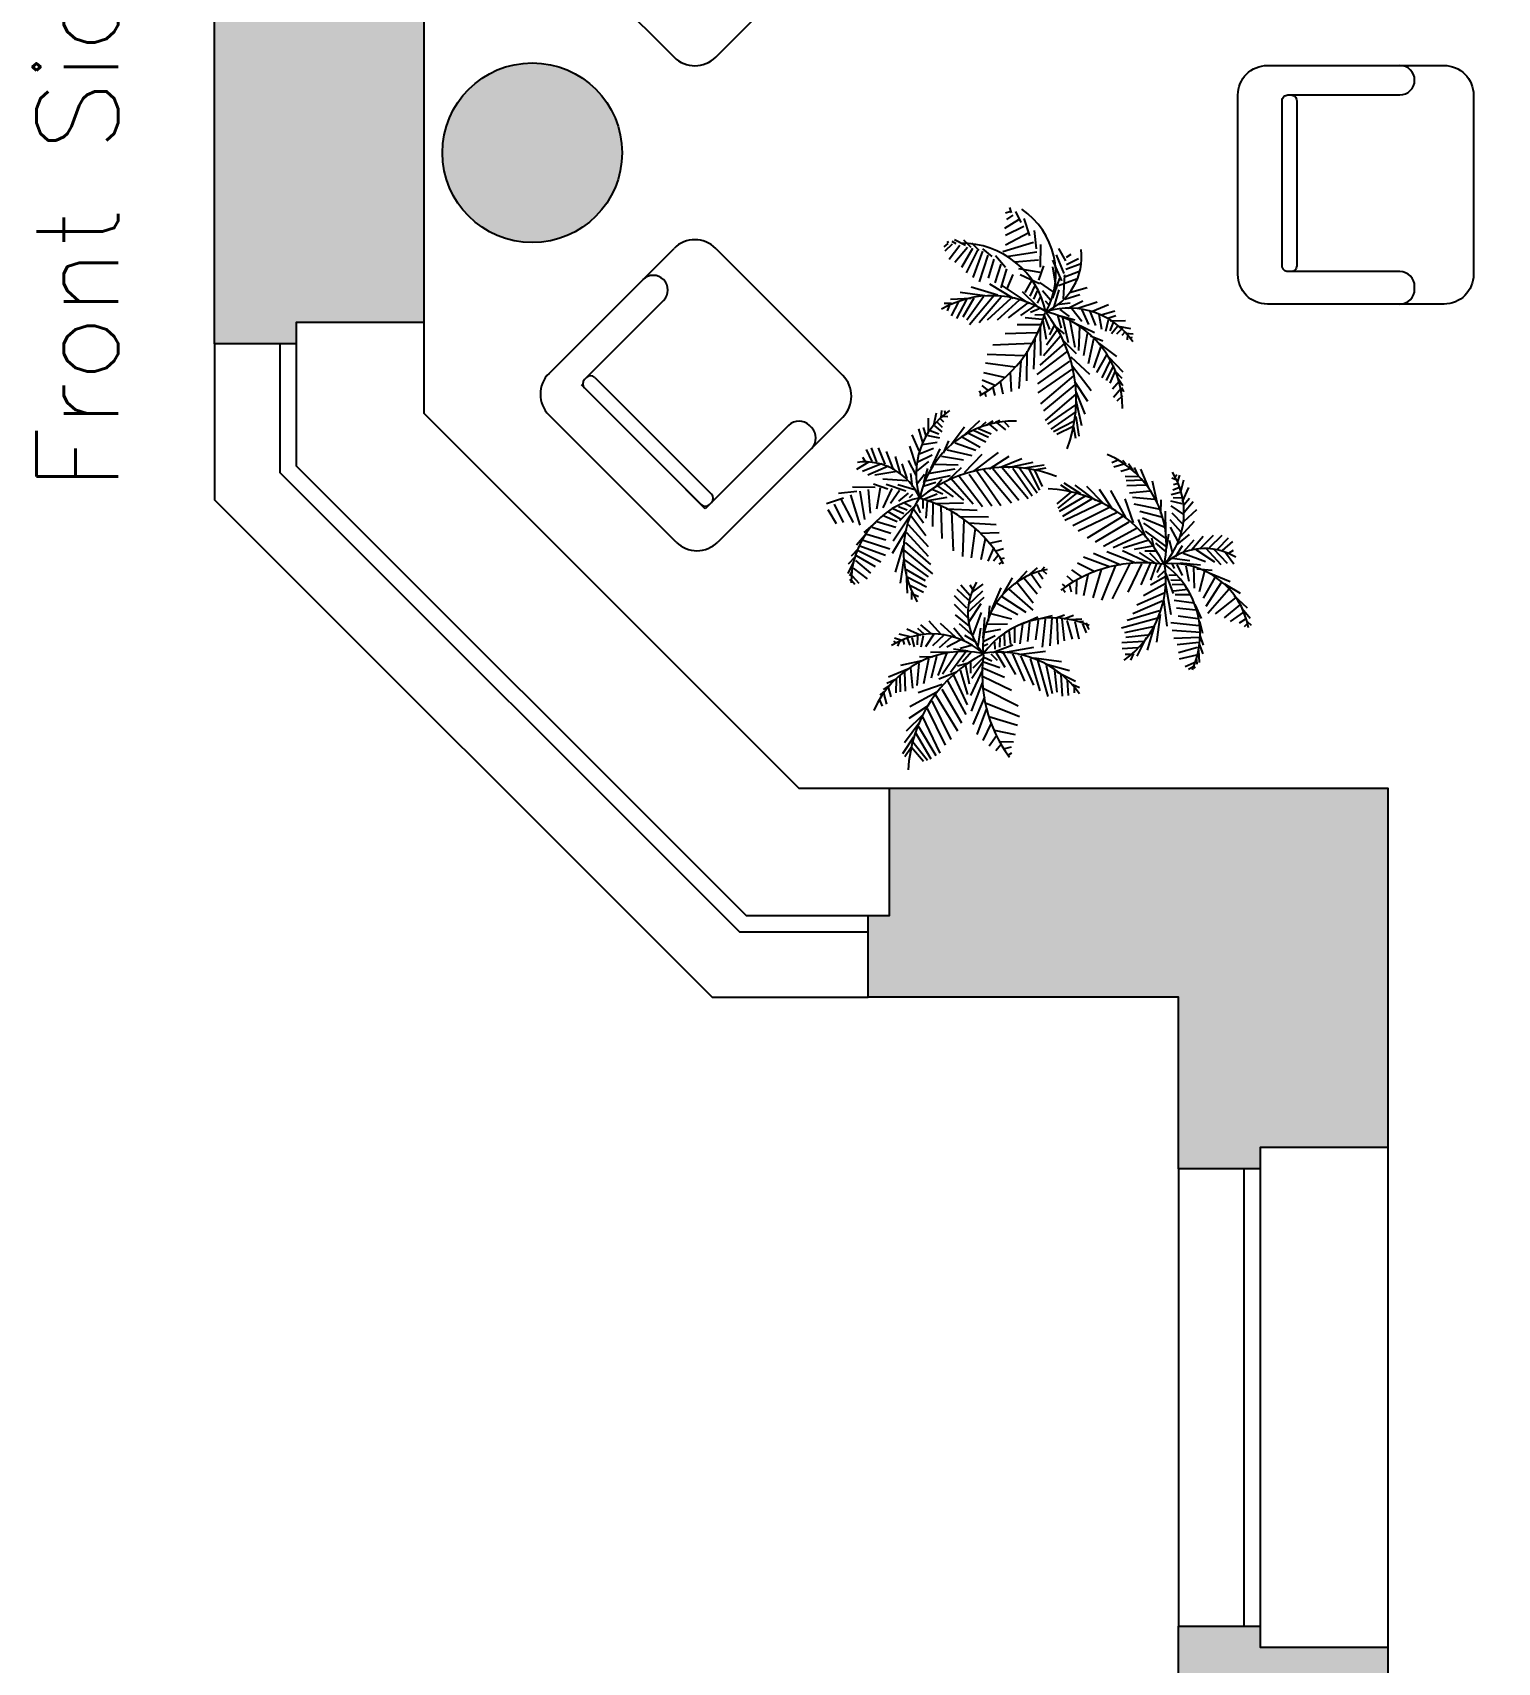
# Model space of a CAD drawing. Header units: inches. Extents: x 50528 to 135443, y 2123 to 51482.
# Drawn here: x 109902 to 114384, y 35074 to 40063 of the extents above; entities that cross this region are included whole.
import ezdxf

# ---------------------------------------------------------------- set-up
doc = ezdxf.new("R2010")
doc.units = ezdxf.units.IN
doc.header["$MEASUREMENT"] = 0
for name, color, linetype in [('furniture', 36, 'Continuous'), ('hatches', 8, 'Continuous'), ('Name', 70, 'Continuous'), ('wall', 140, 'Continuous')]:
    doc.layers.add(name, color=color, linetype=linetype)
doc.styles.get("Standard").update_dxf_attribs({"font": 'simplex8.shx', "height": 250})

# ---------------------------------------------------------------- blocks, each defined once
blk = doc.blocks.new('Sofa1')
at = {"color": 0, "ltscale": 0.03}
blk.add_lwpolyline([(-275, 0), (-275, 0, -0.414214), (-365.2, 90.2), (-365.2, 631.1, -0.414214), (-275, 721.3), (-275, 721.3), (275, 721.3, -0.414214), (365.2, 631.1), (365.2, 90.2, -0.414214), (275, 0)], format="xyb", close=True, dxfattribs=at)
at = {"color": 0}
for points in [[(-275, 162.3), (-275, 495.9, 0.414214), (-320.1, 541), (-320.1, 541, 0.414214), (-365.2, 495.9)], [(365.2, 495.9, 0.414214), (320.1, 541), (311.1, 541, 0.414214), (266, 495.9), (266, 426.1)], [(96.1, 135.2), (-257, 135.2, -0.414214), (-275, 153.3), (-275, 162.3, -0.414214), (-257, 180.3), (50.7, 180.3, -0.414214)], [(50.7, 180.3), (248, 180.3, -0.414214), (266, 162.3), (266, 153.3, -0.414214), (248, 135.2)], [(248, 135.2), (96.1, 135.2, -0.414214)]]:
    blk.add_lwpolyline(points, format="xyb", dxfattribs=at)
for points in [[(266, 426.1), (266, 153.3)], [(96.1, 135.2), (-257, 135.2)], [(248, 135.2), (96.1, 135.2)]]:
    blk.add_lwpolyline(points, dxfattribs=at)

msp = doc.modelspace()

# ---------------------------------------------------------------- hatches: boundary and pattern name
at = {"layer": 'furniture'}
h = msp.add_hatch(dxfattribs=at)
h.set_pattern_fill('AR-CONC', color=256)
h.set_pattern_definition([(50, (106316.2874, 29116.854), (7.1726018, -0.6275213), [0.75, -8.25]), (355, (106316.2874, 29116.854), (-1.3875133, 7.5219213), [0.6, -6.6]), (100.451444, (106316.885, 29116.802), (5.7850885, 6.8944), [0.637402, -7.011421]), (46.1842, (106316.287, 29118.854), (10.672413, -1.655193), [1.125, -12.375]), (96.63564, (106317.177, 29118.716), (9.3466195, 9.741186), [0.956103, -10.517138]), (351.18416, (106316.287, 29118.854), (9.346619, 9.741186), [0.9, -9.9]), (21, (106317.2874, 29118.354), (5.9690705, -4.026189), [0.75, -8.25]), (326, (106317.2874, 29118.354), (2.4331533, 7.2515005), [0.6, -6.6]), (71.451445, (106317.785, 29118.0185), (8.4022238, 3.2253115), [0.637402, -7.011421]), (37.5, (106316.2874, 29116.854), (0.12159855, 3.32893854), [0, -6.52, 0, -6.7, 0, -6.625]), (7.5, (106316.2874, 29116.854), (2.6306954, 3.9441171), [0, -3.82, 0, -6.37, 0, -2.525]), (327.5, (106314.0574, 29116.854), (5.33822436, -0.2255487), [0, -2.5, 0, -7.8, 0, -10.35]), (317.5, (106313.0574, 29116.854), (5.8318617, 1.0010498), [0, -3.25, 0, -5.18, 0, -7.35])])
h.paths.add_polyline_path([(111705.8, 39694.9, 1), (111155.8, 39694.9, 1)])
at = {"layer": 'hatches'}
h = msp.add_hatch(color=256, dxfattribs=at)
h.paths.add_polyline_path([(124814, 47115.5), (122654.1, 47115.5), (122654.2, 45410), (121809.5, 45410), (121809.5, 45160.2), (121874.5, 45160.2), (121874.5, 44769.9), (122979.1, 44769.9), (122979.1, 44369.7), (123294.1, 44369.7), (123294.1, 46475.5), (124749, 46475.5), (124749, 46865.7), (124814, 46865.7), (124814, 47115.5)])
h.paths.add_polyline_path([(125879, 46475.5), (125879, 46865.7), (125814, 46865.7), (125814, 47115.5), (126844, 47115.5), (126844, 46865.7), (126779, 46865.7), (126779, 46475.5)])
h.paths.add_polyline_path([(127909, 46475.5), (127909, 46865.7), (127844, 46865.7), (127844, 47115.5), (130069, 47115.5), (130069, 45015.5), (129809, 45015.5), (129809, 45165.5), (129429, 45165.5), (129429, 46475.5)])
h.paths.add_polyline_path([(123294.1, 43469.7), (123294.1, 41954.7), (129809, 41954.7), (129809, 42209.7), (130069, 42209.7), (130069, 41314.7), (129188.6, 41314.7), (129188.6, 40964.7), (128808.6, 40964.7), (128808.6, 41569.7), (127079.1, 41569.7), (127079.1, 40749.7), (126879.1, 40749.7), (126879.1, 40829.7), (126449.1, 40829.7), (126449.1, 41569.7), (124559.1, 41569.7), (124559.1, 41569.7), (124179.1, 41569.7), (124179.1, 41569.7), (122979.1, 41569.7), (122979.1, 43469.7)])
h.paths.add_polyline_path([(123619.4, 38069.9), (123619.4, 38189.9), (124199.1, 38189.9), (124199.1, 38789.9), (124319.1, 38789.9), (124319.1, 38189.9), (126449.1, 38189.9), (126449.1, 39199.8), (126879.1, 39199.8), (126879.1, 39279.8), (127079.1, 39279.8), (127079.1, 38709.8), (128808.6, 38709.8), (128808.6, 39109.8), (129188.6, 39109.8), (129188.6, 38069.8), (128288.8, 38070), (128288.8, 34009.9), (127283.7, 34009.9), (127283.7, 34139.9), (126933.4, 34139.9), (126933.4, 34329.9), (126998.4, 34329.9), (126998.4, 34649.9), (127648.8, 34649.9), (127648.8, 36659.9), (125609.1, 36659.9), (125609.1, 36779.9), (125709.1, 36777.7), (125709.1, 36877.7), (125829.1, 36877.7), (125829.1, 36777.7), (127648.8, 36779.9), (127648.8, 38069.9), (125829.1, 38067.7), (125829.1, 37677.7), (125709.1, 37677.7), (125709.1, 38067.7), (124199.1, 38069.9)])
h.paths.add_polyline_path([(125883.2, 34009.9), (124838.1, 34009.9), (124838.1, 32509.9), (123063.3, 32509.9), (123063.3, 32759.9), (123128.3, 32759.9), (123128.3, 33149.9), (124198.8, 33149.9), (124198.6, 36659.4), (123619.4, 36659.4), (123619.4, 36779.4), (124709.1, 36779.4), (124709.1, 36659.9), (124578.8, 36659.9), (124578.8, 34649.9), (126168.5, 34649.9), (126168.5, 34329.9), (126233.5, 34329.9), (126233.5, 34139.9), (125883.2, 34139.9)])
h.paths.add_polyline_path([(119548.8, 38859.9), (119548.8, 34649.9), (118978.8, 34649.9), (118978.8, 34259.9), (118913.8, 34259.9), (118913.8, 34009.9), (119288.8, 34009.8), (119288.8, 32509.9), (121063.6, 32509.9), (121063.6, 32759.9), (120998.6, 32759.9), (120998.6, 33149.9), (119928.8, 33149.9), (119928.8, 37419.8), (122499, 37419.8), (122499, 36659.4), (122719.4, 36659.4), (122719.4, 36779.4), (122619, 36779.4), (122619, 38069.9), (122719.4, 38069.9), (122719.4, 38189.9), (122499, 38189.9), (122499, 37539.8), (119928.8, 37539.8), (119928.8, 38859.9)])
h.paths.add_polyline_path([(116348.8, 33690.1), (116348.8, 34009.9), (116083.4, 34009.9), (116083.4, 34259.9), (116148.4, 34259.9), (116148.4, 34649.9), (116267.8, 34649.9), (117448.9, 34649.9), (117448.9, 34259.9), (117513.9, 34259.9), (117513.9, 34009.9), (117248.8, 34009.9), (117248.8, 33690.1)])
h.paths.add_polyline_path([(114683.9, 34009.9), (113408.8, 34009.9), (113408.8, 35184.9), (113658.8, 35184.9), (113658.8, 35119.9), (114048.8, 35119.9), (114048.8, 34649.9), (114618.9, 34649.9), (114618.9, 34259.9), (114683.9, 34259.9)])
h.paths.add_polyline_path([(112524.3, 37749.9), (114048.8, 37749.9), (114048.8, 36649.9), (113658.8, 36649.9), (113658.8, 36584.9), (113408.8, 36584.9), (113408.8, 37109.9), (112459.3, 37109.9), (112459.3, 37359.9), (112524.3, 37359.9), (112524.3, 37749.9)])
h.paths.add_polyline_path([(110458.8, 39109.9), (110458.8, 40309.9), (110708.8, 40309.9), (110708.8, 40244.9), (111098.8, 40244.9), (111098.8, 39174.9), (110708.8, 39174.9), (110708.8, 39109.9)])
h.paths.add_polyline_path([(112524.3, 41669.9), (112524.3, 42059.9), (112459.3, 42059.9), (112459.3, 42309.2), (113408.8, 42307.7), (113408.8, 42834.9), (113658.8, 42834.9), (113658.8, 42769.9), (114048.8, 42769.9), (114048.8, 41669.9)])
h.paths.add_polyline_path([(114048.8, 44299.9), (113658.8, 44299.9), (113658.8, 44234.9), (113408.9, 44234.9), (113408.8, 45410), (114698.9, 45409.9), (114698.9, 45159.9), (114633.9, 45159.9), (114633.9, 44769.6), (114048.8, 44769.6)])
h.paths.add_polyline_path([(116098.4, 45409.9), (117498.8, 45409.9), (117498.8, 45159.9), (117433.8, 45159.9), (117433.9, 44769.6), (116163.4, 44769.9), (116163.4, 45159.9), (116098.4, 45159.9)])
h.paths.add_polyline_path([(118898.8, 45409.9), (120809.5, 45409.9), (120809.5, 45160.2), (120744.5, 45160.2), (120744.5, 44769.9), (120188.8, 44769.9), (120188.8, 41579.7), (119930, 41579.7), (119930, 40559.9), (119549.8, 40559.9), (119549.8, 41669.9), (118877.4, 41669.9), (118877.4, 41769.7), (119549.8, 41769.7), (119548.8, 44769.9), (118963.8, 44769.9), (118963.8, 45159.9), (118898.8, 45159.9), (118898.8, 45409.9)])
h.paths.add_polyline_path([(121244.1, 47115.4), (120724.1, 47115.4), (120724.1, 46735.4), (121244.1, 46735.4)])
h.paths.add_polyline_path([(117613.6, 47115.7), (117093.6, 47115.7), (117093.6, 46735.7), (117613.6, 46735.7)])
edge = h.paths.add_edge_path()
edge.add_line((117093.6, 47115.5), (122654.1, 47115.5))

# ---------------------------------------------------------------- linework, layer by layer
at = {"layer": 'furniture', "color": 11, "ltscale": 0.03, "true_color": 0xf27172}
for p, q in [((111482.1, 40370.2, 0), (111864.7, 39987.7, 0)), ((111992.2, 39987.7, 0), (112381.1, 40376.6, 0)), ((111992.2, 39987.7, 0), (111992.2, 39987.7, 0)), ((111482.1, 39019.6, 0), (111864.7, 39402.2, 0)), ((111992.2, 39402.2, 0), (111992.2, 39402.2, 0)), ((111992.2, 39402.2, 0), (112381.1, 39013.2, 0)), ((111482.1, 38892.1, 0), (111482.1, 38892.1, 0)), ((111871, 38503.2, 0), (111482.1, 38892.1, 0)), ((112381.1, 38885.7, 0), (111998.6, 38503.2, 0))]:
    msp.add_line(p, q, dxfattribs=at)
at = {"layer": 'furniture', "color": 3, "ltscale": 100}
for p, q in [((112892.1, 39514.4, 0), (112878.6, 39509.9, 0)), ((112897, 39511.1, 0), (112892, 39527.2, 0)), ((112927.1, 39481.5, 0), (112910.5, 39515.6, 0)), ((112919.3, 39489.3, 0), (112875.9, 39463.3, 0)), ((112935, 39469.5, 0), (112879, 39441.7, 0)), ((112901.8, 39503.6, 0), (112882.5, 39491.1, 0)), ((112953.5, 39440.9, 0), (112935.8, 39493.6, 0)), ((112702.9, 39417.2, 0), (112690.4, 39407, 0)), ((112715.5, 39414.7, 0), (112693.3, 39393.9, 0)), ((112704.8, 39418.5, 0), (112701.9, 39423, 0)), ((112728.1, 39416.5, 0), (112715.4, 39423.3, 0)), ((112756.2, 39411.2, 0), (112723.2, 39428.3, 0)), ((112773.6, 39405.4, 0), (112751.2, 39427.2, 0)), ((112798.9, 39396.1, 0), (112776.5, 39418, 0)), ((112964.3, 39420.1, 0), (112870.5, 39391.3, 0)), ((112950.5, 39449.7, 0), (112879.1, 39411.9, 0)), ((112974.1, 39400.8, 0), (112967.9, 39456.7, 0)), ((112986, 39344.4, 0), (112987.6, 39413.8, 0)), ((112739.7, 39411.2, 0), (112707, 39368.6, 0)), ((112763, 39404.9, 0), (112724.5, 39358.6, 0)), ((112778.5, 39402.2, 0), (112744.9, 39344, 0)), ((112793, 39396.6, 0), (112758.6, 39327.2, 0)), ((112808.5, 39393.9, 0), (112779, 39312.7, 0)), ((112825.1, 39381.1, 0), (112798.4, 39299.6, 0)), ((112838.7, 39377.1, 0), (112809.5, 39400.9, 0)), ((112843.5, 39369.5, 0), (112826.4, 39311.4, 0)), ((112879.5, 39343.7, 0), (112848.3, 39379, 0)), ((112975.1, 39390.7, 0), (112888, 39377, 0)), ((112980.1, 39366.2, 0), (112907.5, 39359.7, 0)), ((113051.1, 39303.2, 0), (113023.6, 39366.6, 0)), ((113058.7, 39325.3, 0), (113035.2, 39382.7, 0)), ((113063.3, 39364.6, 0), (113041.8, 39402, 0)), ((113078.7, 39383.1, 0), (113065.2, 39374.4, 0)), ((113065.3, 39353.1, 0), (113103, 39371.1, 0)), ((112864.9, 39353.5, 0), (112846.9, 39296.8, 0)), ((112882.4, 39339.2, 0), (112865.3, 39281, 0)), ((112901.9, 39321.8, 0), (112881.8, 39276.7, 0)), ((112985.1, 39328.8, 0), (112920.2, 39340.1, 0)), ((112983.4, 39293.5, 0), (112924.2, 39321.3, 0)), ((112981.4, 39305, 0), (112996.6, 39349.1, 0)), ((113034.8, 39277.6, 0), (113023.8, 39345.3, 0)), ((113059.6, 39320.8, 0), (113055.2, 39247.3, 0)), ((113057.8, 39314, 0), (113108.1, 39333.7, 0)), ((113063.5, 39339, 0), (113107.9, 39355, 0)), ((112816, 39256.8, 0), (112740.4, 39267.6, 0)), ((112855.7, 39259, 0), (112774.2, 39283.1, 0)), ((112903.2, 39249.2, 0), (112831.3, 39292.3, 0)), ((112951.7, 39233.6, 0), (112869.1, 39289.1, 0)), ((112977.9, 39222.8, 0), (112931.2, 39269.5, 0)), ((112960, 39305.3, 0), (112937.9, 39267.5, 0)), ((112969.8, 39290.2, 0), (112953.5, 39256.2, 0)), ((112975.7, 39272.7, 0), (112965.2, 39246.6, 0)), ((113024.1, 39269.9, 0), (112984.2, 39297.5, 0)), ((113016.5, 39243.6, 0), (112992.1, 39272.7, 0)), ((113044.2, 39310.8, 0), (113023.2, 39250.1, 0)), ((113042.5, 39275.4, 0), (113027.3, 39222.8, 0)), ((113041.5, 39288.4, 0), (113096.6, 39309.2, 0)), ((113075.4, 39266.9, 0), (113128.6, 39282.1, 0)), ((112713.5, 39233, 0), (112691.3, 39233.5, 0)), ((112706.8, 39226.5, 0), (112700.1, 39211.5, 0)), ((112774.4, 39249, 0), (112710.5, 39246.1, 0)), ((112734.8, 39238.3, 0), (112712.8, 39196.2, 0)), ((112759.9, 39246, 0), (112729.3, 39187.6, 0)), ((112782.2, 39249.8, 0), (112748.6, 39191.6, 0)), ((112812.2, 39254.3, 0), (112760.3, 39182.1, 0)), ((112843.1, 39257.2, 0), (112769.1, 39168.6, 0)), ((112865.4, 39252.5, 0), (112798.1, 39174.6, 0)), ((112895.5, 39248.4, 0), (112823.2, 39182.3, 0)), ((112920.7, 39243.4, 0), (112853.2, 39182.5, 0)), ((112947.8, 39235.4, 0), (112887.1, 39189.5, 0)), ((112969.2, 39227.8, 0), (112925.5, 39196.3, 0)), ((112981.8, 39216.8, 0), (112955.7, 39206.3, 0)), ((112985.5, 39253.4, 0), (112975.9, 39234.3, 0)), ((113011.7, 39229.8, 0), (113002, 39240.6, 0)), ((113035.9, 39230.5, 0), (113076.6, 39235.5, 0)), ((113045.7, 39215.5, 0), (113073.9, 39193.2, 0)), ((113061, 39246.8, 0), (113106.4, 39261.3, 0)), ((113070.9, 39219, 0), (113116.2, 39242, 0)), ((113082.5, 39218, 0), (113112.7, 39179.8, 0)), ((113100.9, 39219.2, 0), (113159.8, 39238.2, 0)), ((113145.5, 39209.6, 0), (113194.7, 39230.9, 0)), ((112985.9, 39168.1, 0), (112914.3, 39168.7, 0)), ((112991.7, 39184.7, 0), (112939.4, 39189.2, 0)), ((112996.4, 39198.5, 0), (112969.3, 39198, 0)), ((112993.6, 39181.7, 0), (113003.6, 39124, 0)), ((112996.4, 39198.5, 0), (113014.1, 39154.3, 0)), ((113027.6, 39167.4, 0), (113014.2, 39137.3, 0)), ((113038.1, 39197.7, 0), (113049.9, 39158.3, 0)), ((113047.8, 39195.4, 0), (113091.4, 39183.1, 0)), ((113053.6, 39190.7, 0), (113070.5, 39113.9, 0)), ((113075.9, 39181.6, 0), (113090.9, 39099.4, 0)), ((113092.4, 39173.1, 0), (113151.6, 39145.2, 0)), ((113112.5, 39213.9, 0), (113133.1, 39169.5, 0)), ((113135.8, 39211.9, 0), (113154.4, 39166.3, 0)), ((113164.9, 39200.9, 0), (113172.9, 39154.7, 0)), ((113171.7, 39198.9, 0), (113213.2, 39210.9, 0)), ((113193.1, 39182.8, 0), (113185.5, 39147.9, 0)), ((113192.1, 39188.6, 0), (113217.2, 39196.3, 0)), ((113208.6, 39175.8, 0), (113198.1, 39149.7, 0)), ((113199.8, 39180.8, 0), (113246.3, 39181, 0)), ((113224.1, 39164.5, 0), (113261.9, 39156.9, 0)), ((112974.5, 39143.6, 0), (112877.7, 39140.6, 0)), ((112968.7, 39127, 0), (112964.4, 39032.3, 0)), ((112985, 39161.1, 0), (112986.5, 39074.4, 0)), ((113047.1, 39133, 0), (112995.2, 39073.6, 0)), ((113037.3, 39152.3, 0), (113004.7, 39105.5, 0)), ((113035.4, 39159.6, 0), (113058.7, 39140.5, 0)), ((113054, 39122.5, 0), (113094.9, 39080.6, 0)), ((113105.1, 39162, 0), (113102.6, 39089.9, 0)), ((113129.4, 39141.5, 0), (113118.1, 39074.3, 0)), ((113148.9, 39124.2, 0), (113131.8, 39049, 0)), ((113139.1, 39134.9, 0), (113177, 39118.9, 0)), ((113222.2, 39163.2, 0), (113203.9, 39140.7, 0)), ((113236.8, 39157.7, 0), (113218.5, 39139.4, 0)), ((113244.6, 39145.7, 0), (113235, 39135.1, 0)), ((113246.5, 39142.6, 0), (113269.8, 39140.6, 0)), ((113252.4, 39137.9, 0), (113251.5, 39122.3, 0)), ((113258.2, 39128.8, 0), (113267.9, 39130.8, 0)), ((112935.2, 39073.2, 0), (112822.8, 39077.3, 0)), ((112960.1, 39110.8, 0), (112840.1, 39105.6, 0)), ((112944.8, 39088, 0), (112943.3, 38997.2, 0)), ((113068.7, 39087.1, 0), (112975.2, 39015.7, 0)), ((113060.8, 39111.9, 0), (112983.7, 39044.8, 0)), ((113079.4, 39070.6, 0), (113135.9, 39017.4, 0)), ((113170.3, 39099.6, 0), (113148.4, 39036.2, 0)), ((113187.8, 39076.7, 0), (113157.2, 39022.6, 0)), ((113165.4, 39111.4, 0), (113218.9, 39071.2, 0)), ((113194.7, 39070.5, 0), (113238.5, 39024.1, 0)), ((112876.5, 39007.3, 0), (112812.5, 39021.4, 0)), ((112908.3, 39038.6, 0), (112818.2, 39050.7, 0)), ((112893.8, 39022.8, 0), (112896.1, 38964.4, 0)), ((112925.6, 39058.4, 0), (112920.2, 38973.7, 0)), ((113074.7, 39056.8, 0), (112977.3, 38987.2, 0)), ((113084.5, 39033.2, 0), (112978.4, 38960.1, 0)), ((113084.4, 39041.7, 0), (113141, 38967.2, 0)), ((113199.6, 39058.7, 0), (113173.7, 39005.6, 0)), ((113209.3, 39043.6, 0), (113187.3, 38997.3, 0)), ((113214.3, 39027.6, 0), (113198, 38989.3, 0)), ((113215.2, 39026.1, 0), (113234.7, 39004.5, 0)), ((112806.1, 38955.2, 0), (112799.3, 38965.7, 0)), ((112849.5, 38981.2, 0), (112807.8, 38999.1, 0)), ((112824.4, 38969.2, 0), (112807.9, 38982, 0)), ((112839.9, 38975, 0), (112846.8, 38951.6, 0)), ((112863, 38994.3, 0), (112871, 38956.6, 0)), ((113087.5, 39011.6, 0), (112986.3, 38926.7, 0)), ((113091.5, 38984.3, 0), (112995.2, 38904.7, 0)), ((113090.5, 38994.3, 0), (113129.6, 38934.1, 0)), ((113227, 38995.2, 0), (113206.8, 38971.4, 0)), ((113233, 38973.4, 0), (113209.9, 38945.6, 0)), ((113224.1, 39004, 0), (113237.7, 38983, 0)), ((113233.9, 38976.2, 0), (113239.8, 38962.9, 0)), ((112815.8, 38961.4, 0), (112818.7, 38948.4, 0)), ((113095.6, 38957, 0), (113000.2, 38875.8, 0)), ((113092.9, 38923.1, 0), (113008, 38863.8, 0)), ((113094.7, 38937.2, 0), (113111.6, 38860.5, 0)), ((113095.5, 38961.2, 0), (113122.1, 38895, 0)), ((113237, 38950.4, 0), (113219.6, 38934.8, 0)), ((112643.8, 38836.5, 0), (112643.5, 38883, 0)), ((112660.1, 38860.8, 0), (112667.6, 38898.6, 0)), ((112666.8, 38873.4, 0), (112685.1, 38855.1, 0)), ((112678.9, 38881.2, 0), (112689.4, 38871.6, 0)), ((112681.9, 38883.2, 0), (112683.9, 38906.4, 0)), ((112686.7, 38889, 0), (112702.2, 38888.1, 0)), ((112695.7, 38894.9, 0), (112693.7, 38904.5, 0)), ((112754.1, 38831.3, 0), (112800.5, 38875.1, 0)), ((112798.4, 38851.9, 0), (112820, 38871.4, 0)), ((112820.5, 38860.7, 0), (112841.6, 38874.4, 0)), ((112848.3, 38870.6, 0), (112861.6, 38876.4, 0)), ((112851.1, 38869.6, 0), (112878.9, 38846.5, 0)), ((112874.2, 38873.6, 0), (112889.7, 38856.3, 0)), ((113094.9, 38903.1, 0), (113017.8, 38848.7, 0)), ((113089.3, 38873.8, 0), (113025.6, 38841, 0)), ((113094, 38887.5, 0), (113103.1, 38827.1, 0)), ((112614.9, 38782.1, 0), (112593.6, 38831.4, 0)), ((112625.7, 38808.3, 0), (112613.7, 38849.9, 0)), ((112636, 38828.7, 0), (112628.2, 38853.8, 0)), ((112641.7, 38829.7, 0), (112676.6, 38822.2, 0)), ((112648.8, 38845.2, 0), (112674.8, 38834.7, 0)), ((112661.3, 38858.9, 0), (112683.9, 38840.6, 0)), ((112713.2, 38802, 0), (112753.3, 38855.5, 0)), ((112747.8, 38824.5, 0), (112801.9, 38793.8, 0)), ((112765.8, 38836.2, 0), (112819, 38810.4, 0)), ((112780.9, 38846, 0), (112827.3, 38824, 0)), ((112796.9, 38850.9, 0), (112835.3, 38834.7, 0)), ((112829.3, 38863.7, 0), (112853.1, 38843.5, 0)), ((113086.5, 38857, 0), (113036.3, 38832.9, 0)), ((113087.4, 38855.5, 0), (113093.4, 38820.9, 0)), ((112471.5, 38749.4, 0), (112453.4, 38787, 0)), ((112485.5, 38747.5, 0), (112469.5, 38791.9, 0)), ((112510.6, 38741.8, 0), (112490.8, 38792.1, 0)), ((112536.1, 38725.5, 0), (112515.4, 38780.6, 0)), ((112557.7, 38712.1, 0), (112542.4, 38765.2, 0)), ((112605.3, 38737.5, 0), (112586.3, 38796.5, 0)), ((112610.6, 38749.2, 0), (112655, 38769.8, 0)), ((112612.6, 38772.4, 0), (112658.3, 38791.1, 0)), ((112623.7, 38801.5, 0), (112669.8, 38809.5, 0)), ((112651.4, 38729.1, 0), (112679.3, 38788.3, 0)), ((112683.1, 38766, 0), (112750.2, 38754.8, 0)), ((112689.6, 38775.8, 0), (112705.7, 38813.6, 0)), ((112700.4, 38785.5, 0), (112775.6, 38768.5, 0)), ((112725, 38806.9, 0), (112788.4, 38785, 0)), ((112754, 38716.1, 0), (112807.2, 38772.5, 0)), ((112782.8, 38721.1, 0), (112857.3, 38777.7, 0)), ((112830.2, 38727.2, 0), (112890.4, 38766.2, 0)), ((112459.9, 38747.3, 0), (112422.6, 38725.8, 0)), ((112441.4, 38762.7, 0), (112450.2, 38749.2, 0)), ((112499.3, 38742.7, 0), (112441.9, 38719.2, 0)), ((112521.3, 38735.1, 0), (112457.9, 38707.6, 0)), ((112546.9, 38718.8, 0), (112479.2, 38707.8, 0)), ((112577.7, 38697.7, 0), (112563.2, 38743.1, 0)), ((112605.6, 38707.5, 0), (112582.5, 38752.9, 0)), ((112606.6, 38719.1, 0), (112644.7, 38749.4, 0)), ((112629.1, 38684.4, 0), (112641.4, 38728, 0)), ((112642.9, 38712.6, 0), (112725.2, 38727.5, 0)), ((112662.5, 38741.7, 0), (112734.7, 38739.2, 0)), ((112702.1, 38690.6, 0), (112744, 38731.5, 0)), ((112791.3, 38721.2, 0), (112864.5, 38615.1, 0)), ((112812.9, 38724.2, 0), (112897.8, 38623, 0)), ((112840.2, 38728.2, 0), (112919.9, 38631.8, 0)), ((112863.3, 38732.2, 0), (112929.5, 38758.7, 0)), ((112867.6, 38732.2, 0), (112948.7, 38636.8, 0)), ((112887.4, 38731.4, 0), (112964.1, 38748.3, 0)), ((112901.4, 38729.5, 0), (112960.7, 38644.7, 0)), ((112921.4, 38731.6, 0), (112975.8, 38654.4, 0)), ((112937, 38730.7, 0), (112997.4, 38739.7, 0)), ((112950.8, 38725.9, 0), (112983.6, 38662.2, 0)), ((112967.6, 38723.1, 0), (112991.6, 38672.9, 0)), ((112969.1, 38724.1, 0), (113003.7, 38730.1, 0)), ((113225.5, 38755.4, 0), (113204.3, 38745.9, 0)), ((113245, 38742.4, 0), (113210.2, 38732.6, 0)), ((113262.5, 38728.1, 0), (113232.5, 38719.3, 0)), ((113247.9, 38742.1, 0), (113238.1, 38752.9, 0)), ((113269.3, 38721.8, 0), (113255.6, 38742.9, 0)), ((113285.9, 38704.7, 0), (113274.1, 38731.3, 0)), ((113318, 38667.9, 0), (113293.5, 38726.8, 0)), ((112480.2, 38670, 0), (112410.7, 38671.6, 0)), ((112519.5, 38665.4, 0), (112475.4, 38680.6, 0)), ((112495.7, 38669.1, 0), (112484.4, 38604.2, 0)), ((112531.1, 38667.4, 0), (112503.2, 38608.2, 0)), ((112503.8, 38696.3, 0), (112577.2, 38691.9, 0)), ((112513.8, 38680.9, 0), (112574.4, 38659.9, 0)), ((112549.1, 38679.1, 0), (112601.8, 38663.9, 0)), ((112594, 38672.6, 0), (112589, 38713.2, 0)), ((112609, 38682.4, 0), (112631.4, 38710.6, 0)), ((112626.8, 38674.7, 0), (112666.2, 38686.5, 0)), ((112633.9, 38690.2, 0), (112710.6, 38707.1, 0)), ((112664.9, 38672, 0), (112684, 38695.4, 0)), ((112672.2, 38674, 0), (112719.1, 38641.3, 0)), ((112691.5, 38683.8, 0), (112750.9, 38631.8, 0)), ((112712.6, 38697.5, 0), (112779.7, 38620.4, 0)), ((112737.4, 38705.3, 0), (112808.8, 38611.8, 0)), ((112767.8, 38711.3, 0), (112837.4, 38613.9, 0)), ((113078, 38657.5, 0), (113048.8, 38677.1, 0)), ((113109.9, 38650.5, 0), (113058.5, 38683.4, 0)), ((113155.6, 38630.9, 0), (113092.4, 38677.6, 0)), ((113177.9, 38621.8, 0), (113128.2, 38673, 0)), ((113286.8, 38703.2, 0), (113245.2, 38704, 0)), ((113299.5, 38692.2, 0), (113248.2, 38691, 0)), ((113309.2, 38677.1, 0), (113250.2, 38675.2, 0)), ((113343.4, 38624.5, 0), (113328.5, 38689.7, 0)), ((113403.1, 38693.1, 0), (113388.5, 38698.7, 0)), ((113414.8, 38670.8, 0), (113390.7, 38661.6, 0)), ((113407, 38682.8, 0), (113393.5, 38678.3, 0)), ((113397.2, 38702.2, 0), (113403, 38710.2, 0)), ((113405, 38685.9, 0), (113412.7, 38707.9, 0)), ((113415.9, 38656.5, 0), (113424.4, 38694.1, 0)), ((113420.9, 38627.7, 0), (113440, 38670, 0)), ((112383.6, 38637.5, 0), (112331, 38619.8, 0)), ((112355, 38619, 0), (112382.8, 38563, 0)), ((112423.8, 38658.1, 0), (112367.9, 38651.9, 0)), ((112374.9, 38634.6, 0), (112412.7, 38563.1, 0)), ((112404.5, 38648.3, 0), (112433.2, 38554.5, 0)), ((112433.8, 38659.1, 0), (112447.5, 38572, 0)), ((112458.4, 38664.1, 0), (112464.8, 38591.5, 0)), ((112554.6, 38660.8, 0), (112527, 38620.9, 0)), ((112580.9, 38653.2, 0), (112551.8, 38628.8, 0)), ((112571.1, 38622.1, 0), (112590.2, 38612.5, 0)), ((112594.7, 38648.4, 0), (112583.9, 38638.7, 0)), ((112607.8, 38618.4, 0), (112618.3, 38592.4, 0)), ((112626.1, 38633.1, 0), (112670.2, 38650.8, 0)), ((112626.1, 38633.1, 0), (112626.5, 38606, 0)), ((112639.8, 38628.3, 0), (112635.3, 38576, 0)), ((112642.9, 38630.3, 0), (112700.5, 38640.3, 0)), ((112656.4, 38622.6, 0), (112655.8, 38550.9, 0)), ((112657.2, 38664.2, 0), (112687.2, 38650.9, 0)), ((112663.4, 38621.7, 0), (112750.1, 38623.1, 0)), ((113078.9, 38656, 0), (113036.5, 38619.9, 0)), ((113095.4, 38651.7, 0), (113039.5, 38606.9, 0)), ((113124.5, 38644.9, 0), (113043.5, 38596.6, 0)), ((113142, 38634.9, 0), (113053.2, 38581.6, 0)), ((113174, 38623.6, 0), (113061, 38569.5, 0)), ((113206.1, 38603.8, 0), (113167, 38664, 0)), ((113246.9, 38578.9, 0), (113201.9, 38660.9, 0)), ((113271.2, 38562.6, 0), (113245.6, 38635.8, 0)), ((113321, 38659.1, 0), (113259, 38653.1, 0)), ((113334.7, 38633.8, 0), (113267.8, 38639.6, 0)), ((113348.4, 38604.2, 0), (113272.8, 38619.3, 0)), ((113354.3, 38590.9, 0), (113355, 38632, 0)), ((113419.9, 38620.7, 0), (113385, 38628, 0)), ((113413.9, 38655.3, 0), (113385.9, 38647.8, 0)), ((113419.8, 38637.7, 0), (113391.8, 38638.7, 0)), ((113424.8, 38617.4, 0), (113442.1, 38637.2, 0)), ((113425.9, 38594.6, 0), (113453.8, 38627.7, 0)), ((112335.2, 38603.4, 0), (112361.3, 38559.9, 0)), ((112485.4, 38566.4, 0), (112543.5, 38549.3, 0)), ((112502.7, 38585.9, 0), (112547.8, 38565.8, 0)), ((112519.2, 38596.7, 0), (112557.1, 38574.6, 0)), ((112534.3, 38606.4, 0), (112568.4, 38590.2, 0)), ((112590.9, 38588.3, 0), (112535.5, 38505.7, 0)), ((112551.8, 38612.3, 0), (112577.9, 38601.8, 0)), ((112601.7, 38614.5, 0), (112555.1, 38567.8, 0)), ((112589.2, 38584.5, 0), (112635, 38523.7, 0)), ((112596.7, 38605.8, 0), (112628.2, 38562.2, 0)), ((112680.9, 38611.1, 0), (112683.9, 38514.3, 0)), ((112697.5, 38605.4, 0), (112792.2, 38601.1, 0)), ((112713.8, 38596.8, 0), (112719, 38476.8, 0)), ((112736.6, 38581.4, 0), (112827.3, 38580, 0)), ((112751.4, 38571.8, 0), (112747.3, 38459.5, 0)), ((113197.3, 38608.8, 0), (113085.3, 38553.2, 0)), ((113220.6, 38594, 0), (113101.9, 38536.2, 0)), ((113239.1, 38582.4, 0), (113129.1, 38515.3, 0)), ((113308.2, 38518.2, 0), (113286.6, 38572.6, 0)), ((113356.3, 38579.3, 0), (113290.3, 38596.4, 0)), ((113365.1, 38548.8, 0), (113298.2, 38575.9, 0)), ((113370.1, 38532.7, 0), (113368.8, 38598.1, 0)), ((113415.6, 38534.4, 0), (113383.4, 38571.3, 0)), ((113425, 38587.6, 0), (113386.1, 38613.7, 0)), ((113423.2, 38556.5, 0), (113389.1, 38592.1, 0)), ((113415.7, 38521.6, 0), (113457, 38567.7, 0)), ((113425.1, 38566.3, 0), (113464.6, 38602.6, 0)), ((112447.5, 38522.7, 0), (112423.6, 38493.5, 0)), ((112480.9, 38563.5, 0), (112445.5, 38532.3, 0)), ((112455, 38527.6, 0), (112513.2, 38510.5, 0)), ((112471.1, 38548.9, 0), (112527.7, 38530.9, 0)), ((112575.4, 38539.8, 0), (112532.2, 38468, 0)), ((112576.1, 38532.1, 0), (112642.2, 38459.9, 0)), ((112581.1, 38557.3, 0), (112642, 38489.9, 0)), ((112766.1, 38562.2, 0), (112850.9, 38556.9, 0)), ((112785.9, 38544.9, 0), (112773.8, 38454.8, 0)), ((112801.7, 38530.5, 0), (112860.1, 38532.7, 0)), ((113256.6, 38563.9, 0), (113153.4, 38503.3, 0)), ((113281.9, 38546.1, 0), (113178.6, 38489.7, 0)), ((113301.4, 38528.7, 0), (113208.7, 38485.7, 0)), ((113371.2, 38514.2, 0), (113302.2, 38561.3, 0)), ((113370.3, 38490.1, 0), (113307.1, 38536.8, 0)), ((113372.3, 38482.8, 0), (113378.8, 38527.7, 0)), ((113407, 38505.4, 0), (113384.5, 38548.5, 0)), ((113403.2, 38494.3, 0), (113442.7, 38526.4, 0)), ((113448.8, 38479, 0), (113484.4, 38521.3, 0)), ((113474, 38482.5, 0), (113515.4, 38524.3, 0)), ((113503.9, 38487, 0), (113542.5, 38524.8, 0)), ((113529.2, 38482, 0), (113561.9, 38516, 0)), ((112428.4, 38482.9, 0), (112406.6, 38460.5, 0)), ((112427.9, 38477.1, 0), (112497.3, 38442.6, 0)), ((112430.7, 38492.6, 0), (112511.9, 38463, 0)), ((112443.5, 38509.1, 0), (112524.9, 38482.4, 0)), ((112565.5, 38492.3, 0), (112541.4, 38410.9, 0)), ((112567.3, 38479.8, 0), (112656, 38405.7, 0)), ((112572.1, 38502.1, 0), (112650, 38434.7, 0)), ((112817.3, 38513.1, 0), (112803.2, 38449.2, 0)), ((112843.3, 38486.2, 0), (112825.5, 38444.4, 0)), ((112830.3, 38499.7, 0), (112867.9, 38507.6, 0)), ((112849.6, 38476.5, 0), (112872.9, 38483.4, 0)), ((113232.2, 38432.5, 0), (113148.7, 38468.2, 0)), ((113277.7, 38438.5, 0), (113189.4, 38473.2, 0)), ((113315.4, 38439.5, 0), (113236.8, 38476.1, 0)), ((113315, 38507.7, 0), (113239.7, 38484.4, 0)), ((113328.7, 38490.9, 0), (113272.6, 38480.1, 0)), ((113337.7, 38439, 0), (113289.1, 38471.6, 0)), ((113338.5, 38475.8, 0), (113305.5, 38475.8, 0)), ((113354.2, 38434.7, 0), (113321.1, 38468.8, 0)), ((113334.5, 38486.1, 0), (113326.6, 38515.2, 0)), ((113370.4, 38473, 0), (113339.3, 38499.9, 0)), ((113389.8, 38472.8, 0), (113380.9, 38507.6, 0)), ((113399.6, 38457.7, 0), (113420.7, 38492.8, 0)), ((113491.6, 38442.6, 0), (113422.7, 38468.5, 0)), ((113424.6, 38474, 0), (113456.4, 38509.6, 0)), ((113461.4, 38480.7, 0), (113518.7, 38443.1, 0)), ((113491.4, 38485.2, 0), (113538.1, 38434.3, 0)), ((113514.6, 38483.2, 0), (113557.5, 38438.3, 0)), ((113542.7, 38477.9, 0), (113574.5, 38505, 0)), ((113552.4, 38471.4, 0), (113577.8, 38436.5, 0)), ((113575.6, 38477.9, 0), (113562.1, 38469.1, 0)), ((112413.3, 38440.2, 0), (112396.3, 38407.2, 0)), ((112419.1, 38457.6, 0), (112397.3, 38435.3, 0)), ((112413.3, 38423.7, 0), (112455.9, 38391, 0)), ((112419.6, 38447, 0), (112466, 38408.5, 0)), ((112422.4, 38462.5, 0), (112480.5, 38428.9, 0)), ((112567.8, 38452.7, 0), (112556.9, 38377.1, 0)), ((112570.3, 38448.8, 0), (112642.4, 38396.9, 0)), ((112574.8, 38418.8, 0), (112632.9, 38385.3, 0)), ((112855.3, 38461.1, 0), (112842.5, 38444.5, 0)), ((112869.3, 38442.8, 0), (112858.8, 38435.9, 0)), ((112863.1, 38452.4, 0), (112876.1, 38455.4, 0)), ((112948.3, 38400.3, 0), (112977.4, 38424.6, 0)), ((112987.9, 38415, 0), (112998.9, 38427.7, 0)), ((112993.6, 38416, 0), (113004.2, 38406.4, 0)), ((113113.3, 38396, 0), (113082.2, 38418.6, 0)), ((113152, 38412.5, 0), (113099.5, 38438.4, 0)), ((113197.4, 38427, 0), (113117.8, 38456.7, 0)), ((113172.3, 38419.3, 0), (113146.6, 38332.1, 0)), ((113214.8, 38429.8, 0), (113172.8, 38325.5, 0)), ((113259.3, 38437.3, 0), (113205.7, 38329.8, 0)), ((113295.1, 38437, 0), (113253, 38349.8, 0)), ((113322.2, 38437.5, 0), (113293.5, 38371.8, 0)), ((113339.7, 38436, 0), (113322.5, 38386.3, 0)), ((113354.2, 38434.7, 0), (113342.7, 38410.1, 0)), ((113443.2, 38445.4, 0), (113388.9, 38453, 0)), ((113389, 38435.9, 0), (113394.9, 38422.6, 0)), ((113403.6, 38434.7, 0), (113420.2, 38400.6, 0)), ((113476.2, 38432.6, 0), (113412.3, 38438.2, 0)), ((113430.7, 38430.9, 0), (113439.7, 38383.2, 0)), ((113454.9, 38427.4, 0), (113456.2, 38361.9, 0)), ((113464.6, 38420.8, 0), (113511.1, 38416.8, 0)), ((112408, 38412.1, 0), (112401.3, 38399.4, 0)), ((112406, 38388.8, 0), (112401.5, 38385.9, 0)), ((112407.3, 38386.9, 0), (112417.5, 38374.4, 0)), ((112409.8, 38399.5, 0), (112430.6, 38377.3, 0)), ((112575.5, 38411.1, 0), (112578.5, 38347.2, 0)), ((112578.5, 38396.6, 0), (112636.9, 38365.9, 0)), ((112586.3, 38371.4, 0), (112628.4, 38349.4, 0)), ((112769.7, 38339.2, 0), (112742.7, 38371, 0)), ((112769.7, 38372.1, 0), (112778.5, 38358.6, 0)), ((112776.2, 38348.9, 0), (112811.1, 38374.3, 0)), ((112872.5, 38345.6, 0), (112900.9, 38394.2, 0)), ((112907.6, 38373.9, 0), (112945.3, 38414.8, 0)), ((112913.9, 38380.7, 0), (112963.7, 38317.1, 0)), ((112936.2, 38392.5, 0), (112976, 38344.3, 0)), ((112958.5, 38404.2, 0), (112987.6, 38362.7, 0)), ((112980.4, 38410.1, 0), (112992.9, 38390.8, 0)), ((113064.1, 38366.2, 0), (113053.4, 38374.2, 0)), ((113086.3, 38382.7, 0), (113067.8, 38398.6, 0)), ((113074.7, 38371, 0), (113079.7, 38350.7, 0)), ((113095.9, 38389, 0), (113095.2, 38343.6, 0)), ((113130.7, 38403, 0), (113117.5, 38338.8, 0)), ((113368.1, 38375.3, 0), (113301.5, 38338.5, 0)), ((113369.9, 38397.8, 0), (113323.3, 38370.8, 0)), ((113364.9, 38413.9, 0), (113344.7, 38394.3, 0)), ((113368, 38379.5, 0), (113385.1, 38281.5, 0)), ((113368.9, 38407.9, 0), (113392.4, 38346.2, 0)), ((113399.9, 38402.3, 0), (113378.6, 38401.3, 0)), ((113413.5, 38385.5, 0), (113385.4, 38386.5, 0)), ((113427.1, 38373, 0), (113389.4, 38372, 0)), ((113487.9, 38414.5, 0), (113471.8, 38350.6, 0)), ((113520, 38394.7, 0), (113484.5, 38331.1, 0)), ((113540.4, 38380.2, 0), (113492.4, 38306.2, 0)), ((113502.5, 38409, 0), (113566.5, 38382.2, 0)), ((113549.1, 38375.1, 0), (113597.7, 38346.8, 0)), ((112591.5, 38350.2, 0), (112591, 38327.9, 0)), ((112598, 38343.4, 0), (112613.1, 38336.7, 0)), ((112760.7, 38300.4, 0), (112722.8, 38339, 0)), ((112765.7, 38325.7, 0), (112731.6, 38358.4, 0)), ((112762.4, 38287.9, 0), (112813.3, 38334.6, 0)), ((112764.4, 38311.1, 0), (112809.3, 38354, 0)), ((112838.6, 38299, 0), (112865.5, 38363, 0)), ((112852.9, 38316.5, 0), (112916.6, 38281, 0)), ((112867.5, 38336.9, 0), (112941.4, 38288.9, 0)), ((112889.3, 38359.3, 0), (112963.2, 38294.8, 0)), ((113054.5, 38360, 0), (113061.3, 38349.4, 0)), ((113358.7, 38322.1, 0), (113268.9, 38283.1, 0)), ((113364.4, 38347.2, 0), (113281.3, 38310.4, 0)), ((113362.5, 38328.9, 0), (113372.7, 38245.7, 0)), ((113436.9, 38357.9, 0), (113393.4, 38353.2, 0)), ((113455.5, 38316.5, 0), (113395.5, 38324.6, 0)), ((113447.7, 38341.4, 0), (113398.3, 38341.4, 0)), ((113562.8, 38358.3, 0), (113498.3, 38284.4, 0)), ((113584.2, 38333.7, 0), (113520.6, 38283.9, 0)), ((113577.4, 38340, 0), (113618.3, 38302.4, 0)), ((112765.2, 38270.5, 0), (112723.3, 38311.9, 0)), ((112768.7, 38245.3, 0), (112726.3, 38280.9, 0)), ((112766.9, 38257.9, 0), (112804.6, 38315.2, 0)), ((112805, 38288.1, 0), (112779.2, 38219.2, 0)), ((112815, 38272.7, 0), (112809.5, 38208.8, 0)), ((112826.8, 38261.1, 0), (112830.9, 38307.6, 0)), ((112833.1, 38284.4, 0), (112897, 38268.3, 0)), ((112935.6, 38255, 0), (112978.5, 38274.6, 0)), ((112986.5, 38268.8, 0), (113022.9, 38278.7, 0)), ((113000.6, 38267, 0), (112991.7, 38181.7, 0)), ((113020.9, 38271.9, 0), (113014.8, 38185.7, 0)), ((113030.6, 38270, 0), (113060, 38280.8, 0)), ((113036.2, 38268.1, 0), (113039.4, 38190.7, 0)), ((113051.7, 38267.2, 0), (113058.7, 38200.5, 0)), ((113057.5, 38268.2, 0), (113086.8, 38279.1, 0)), ((113075.8, 38266.4, 0), (113112.9, 38268.6, 0)), ((113345.4, 38270.7, 0), (113234.3, 38239.2, 0)), ((113350.1, 38293.1, 0), (113251.6, 38263.3, 0)), ((113352.1, 38281.5, 0), (113341, 38197.3, 0)), ((113461.5, 38294.7, 0), (113402.4, 38301.3, 0)), ((113467.4, 38268.7, 0), (113407.4, 38276.7, 0)), ((113458.5, 38312, 0), (113478.1, 38269.2, 0)), ((113596, 38311.4, 0), (113547.8, 38271.6, 0)), ((113607.7, 38289.1, 0), (113566.2, 38260.1, 0)), ((113613.6, 38267.3, 0), (113594.3, 38254.8, 0)), ((113603.8, 38299.4, 0), (113628.1, 38270.3, 0)), ((112591.1, 38212.4, 0), (112553.5, 38220.9, 0)), ((112620, 38217.4, 0), (112577.6, 38236.5, 0)), ((112609.9, 38216.3, 0), (112608.9, 38188.3, 0)), ((112630.2, 38221.3, 0), (112610.5, 38238.6, 0)), ((112627, 38216.4, 0), (112619.7, 38181.5, 0)), ((112653.1, 38222.4, 0), (112620, 38250.3, 0)), ((112660.1, 38221.5, 0), (112634, 38182.6, 0)), ((112681.4, 38221.6, 0), (112645.1, 38261.1, 0)), ((112691.2, 38219.7, 0), (112655.5, 38185.6, 0)), ((112726, 38212.2, 0), (112679.9, 38253.5, 0)), ((112753.3, 38199.7, 0), (112721.3, 38239.2, 0)), ((112773.6, 38221.1, 0), (112738.1, 38252.9, 0)), ((112789.9, 38196.1, 0), (112754.8, 38217.2, 0)), ((112802.2, 38239.7, 0), (112794.7, 38185.4, 0)), ((112813, 38200.1, 0), (112847.1, 38216.7, 0)), ((112816.8, 38227.2, 0), (112864.4, 38236.2, 0)), ((112820.3, 38251.4, 0), (112885.7, 38252.7, 0)), ((112874.7, 38223.6, 0), (112875.7, 38185.9, 0)), ((112889.7, 38233.4, 0), (112894.5, 38189.9, 0)), ((112906.3, 38244.2, 0), (112906.2, 38194.8, 0)), ((112931.1, 38252, 0), (112923, 38192, 0)), ((112952.9, 38258, 0), (112946.4, 38198.9, 0)), ((112979, 38263.9, 0), (112970.9, 38203.9, 0)), ((113067, 38263.5, 0), (113083.2, 38205.5, 0)), ((113090.8, 38259.7, 0), (113103.3, 38207.5, 0)), ((113103.6, 38259.8, 0), (113117.9, 38260.8, 0)), ((113114.4, 38253.1, 0), (113126.1, 38225.1, 0)), ((113125.6, 38252.2, 0), (113130.2, 38255.1, 0)), ((113126.9, 38250.2, 0), (113134.2, 38235.8, 0)), ((113330.1, 38243.7, 0), (113243.1, 38225.7, 0)), ((113313.8, 38218.1, 0), (113247, 38211.2, 0)), ((113333.9, 38246.2, 0), (113313.1, 38172.7, 0)), ((113470.5, 38247.1, 0), (113385.2, 38255.9, 0)), ((113475.4, 38226.8, 0), (113389.2, 38232.9, 0)), ((113472.3, 38261.1, 0), (113482.2, 38224.8, 0)), ((113473.5, 38217, 0), (113484.3, 38187.7, 0)), ((113619.5, 38254, 0), (113609.9, 38243.5, 0)), ((113618.5, 38259.8, 0), (113631.2, 38248.7, 0)), ((112545.5, 38193.7, 0), (112537.5, 38199.5, 0)), ((112561.8, 38201.5, 0), (112539.7, 38209.2, 0)), ((112554.5, 38199.6, 0), (112549, 38185, 0)), ((112564.8, 38203.5, 0), (112569.3, 38190, 0)), ((112576.8, 38211.3, 0), (112586.1, 38187.2, 0)), ((112592.4, 38210.4, 0), (112599.9, 38182.4, 0)), ((112714.9, 38166.6, 0), (112649.5, 38165.3, 0)), ((112713.2, 38212.1, 0), (112676.3, 38179.9, 0)), ((112733.5, 38167.7, 0), (112686.3, 38098.7, 0)), ((112742.3, 38203.5, 0), (112699.2, 38181, 0)), ((112757.6, 38166.8, 0), (112710.9, 38103.6, 0)), ((112764.8, 38168.8, 0), (112720, 38175.3, 0)), ((112774.9, 38186.3, 0), (112740, 38177.4, 0)), ((112774.6, 38166.9, 0), (112747.8, 38135.8, 0)), ((112811.7, 38185.5, 0), (112825, 38191.4, 0)), ((112839.8, 38165.4, 0), (112901.5, 38188.9, 0)), ((112845.3, 38196.4, 0), (112846.3, 38175.1, 0)), ((112862.1, 38210, 0), (112861.1, 38181.9, 0)), ((112868.1, 38164.6, 0), (112966.2, 38181.6, 0)), ((112918.8, 38159, 0), (113002, 38169.2, 0)), ((113301.3, 38199.3, 0), (113235.5, 38195.1, 0)), ((113284, 38179.5, 0), (113236.6, 38176.6, 0)), ((113309.9, 38211.4, 0), (113281.2, 38154.2, 0)), ((113471.6, 38211.5, 0), (113394.2, 38208.3, 0)), ((113470.7, 38196, 0), (113404, 38189, 0)), ((113467, 38180.7, 0), (113409, 38164.4, 0)), ((113469.9, 38171.9, 0), (113472.1, 38134.8, 0)), ((113471.7, 38190.2, 0), (113482.6, 38160.9, 0)), ((112623.2, 38139.9, 0), (112558, 38125, 0)), ((112588.6, 38117.5, 0), (112594.5, 38055.5, 0)), ((112613.9, 38131.2, 0), (112608.1, 38064.3, 0)), ((112656.8, 38150.8, 0), (112615.7, 38151.5, 0)), ((112643.5, 38144.9, 0), (112628.4, 38069.3, 0)), ((112668.3, 38152.8, 0), (112651.2, 38086.8, 0)), ((112698.9, 38161.7, 0), (112671.8, 38094.7, 0)), ((112761.5, 38131, 0), (112732.5, 38123.1, 0)), ((112756.8, 38125.2, 0), (112767.5, 38069.1, 0)), ((112771.8, 38135, 0), (112771.8, 38102, 0)), ((112808.7, 38134.2, 0), (112776.1, 38085.6, 0)), ((112813, 38150.7, 0), (112778.8, 38117.6, 0)), ((112810.2, 38118.7, 0), (112875.8, 38090, 0)), ((112811.7, 38136.2, 0), (112861.3, 38119, 0)), ((112813, 38150.7, 0), (112837.5, 38139.2, 0)), ((112833.8, 38161.4, 0), (112853.3, 38141.2, 0)), ((112849.8, 38166.4, 0), (112876.8, 38119.8, 0)), ((112872.4, 38164.6, 0), (112909.2, 38098, 0)), ((112900.5, 38160.9, 0), (112937.3, 38077.8, 0)), ((112925.5, 38155.2, 0), (112964.6, 38065.4, 0)), ((112954.6, 38146.6, 0), (112984.4, 38048.1, 0)), ((112966.1, 38148.6, 0), (113050.4, 38137.5, 0)), ((112976.9, 38141.9, 0), (113008.4, 38030.8, 0)), ((113001.5, 38130.4, 0), (113074.9, 38109.6, 0)), ((113004, 38126.6, 0), (113022, 38039.6, 0)), ((113261.8, 38158.7, 0), (113245.4, 38158.8, 0)), ((113270.5, 38162.3, 0), (113261.9, 38141.7, 0)), ((113463.2, 38156.9, 0), (113411, 38144.4, 0)), ((113456.6, 38133.3, 0), (113428.6, 38121.5, 0)), ((113453.7, 38120.8, 0), (113439.3, 38113.5, 0)), ((113455.7, 38122, 0), (113458.6, 38117.5, 0)), ((113463.3, 38144.1, 0), (113464.3, 38129.8, 0)), ((112542.9, 38082.4, 0), (112516.3, 38070.6, 0)), ((112579.8, 38114.5, 0), (112520.9, 38090, 0)), ((112544.4, 38083.3, 0), (112543.6, 38041.7, 0)), ((112555.5, 38096, 0), (112556.7, 38044.7, 0)), ((112570.5, 38105.7, 0), (112572.5, 38046.7, 0)), ((112685, 38067.7, 0), (112611.8, 38042.1, 0)), ((112729.4, 38104.7, 0), (112675, 38083.1, 0)), ((112701.6, 38078.4, 0), (112757.9, 37975.1, 0)), ((112718.9, 38097.9, 0), (112762, 38005.2, 0)), ((112740, 38111.5, 0), (112763.2, 38036.2, 0)), ((112808.2, 38111.9, 0), (112771.5, 38033.3, 0)), ((112809.1, 38074.2, 0), (112774.5, 37985.9, 0)), ((112810.7, 38091.6, 0), (112897.9, 38049.5, 0)), ((113029.5, 38110.3, 0), (113036.5, 38043.5, 0)), ((113036.3, 38106.4, 0), (113093.4, 38077.7, 0)), ((113048.3, 38097.8, 0), (113052.5, 38032, 0)), ((113068.1, 38080.5, 0), (113071.1, 38033.1, 0)), ((113085.4, 38067, 0), (113106, 38058.4, 0)), ((112492.2, 38022, 0), (112501.7, 38000.8, 0)), ((112505.5, 38044.4, 0), (112494.7, 38034.6, 0)), ((112525.9, 38065.8, 0), (112504.8, 38052.1, 0)), ((112505.3, 38041.5, 0), (112515, 38006.7, 0)), ((112519.6, 38059, 0), (112528.3, 38029, 0)), ((112668.7, 38043.4, 0), (112586.7, 37998.4, 0)), ((112653.7, 38017.1, 0), (112711.5, 37898.4, 0)), ((112665.2, 38035.6, 0), (112732.3, 37925.6, 0)), ((112683.8, 38053.1, 0), (112744.4, 37949.9, 0)), ((112815.1, 38028.7, 0), (112779.5, 37945.2, 0)), ((112810.4, 38055.8, 0), (112917.9, 38002.2, 0)), ((113088.9, 38058.3, 0), (113088.9, 38041.9, 0)), ((112625.8, 37974.4, 0), (112574.6, 37924.7, 0)), ((112643.9, 38002.6, 0), (112583.7, 37963.5, 0)), ((112624.1, 37970.5, 0), (112678.1, 37857.5, 0)), ((112638.9, 37993.8, 0), (112694.4, 37881.8, 0)), ((112820.6, 37993.9, 0), (112791, 37914.3, 0)), ((112817.9, 38011.3, 0), (112922.1, 37969.3, 0)), ((112828.4, 37968.8, 0), (112915.6, 37943.1, 0)), ((112616.8, 37952.1, 0), (112570.1, 37888.9, 0)), ((112602.7, 37921, 0), (112651, 37840, 0)), ((112612.7, 37938.5, 0), (112666.1, 37849.7, 0)), ((112835.1, 37948.5, 0), (112809.3, 37896, 0)), ((112844.6, 37927.2, 0), (112908.8, 37914, 0)), ((112597.2, 37906.4, 0), (112564.3, 37855, 0)), ((112590.1, 37874.5, 0), (112570.6, 37845.3, 0)), ((112591.6, 37875.4, 0), (112627.7, 37833, 0)), ((112595.9, 37891.9, 0), (112640.8, 37836, 0)), ((112851.6, 37909.8, 0), (112829.1, 37878.7, 0)), ((112864.9, 37882.8, 0), (112849.1, 37864.3, 0)), ((112858.6, 37892.4, 0), (112904, 37891.7, 0)), ((112876.7, 37871.2, 0), (112897, 37876.2, 0)), ((112887.7, 37851, 0), (112898.2, 37857.8, 0))]:
    msp.add_line(p, q, dxfattribs=at)
at = {"layer": 'furniture', "color": 11, "true_color": 0xf27172}
for p, q in [((111832.8, 39306.5, 0), (111832.8, 39306.5, 0)), ((111596.9, 39006.9, 0), (111832.8, 39242.8, 0)), ((111840.2, 38725.3, 0), (111581, 38984.6, 0)), ((111590.5, 39000.5, 0), (111596.9, 39006.9, 0)), ((111840.2, 38725.3, 0), (111590.5, 38975, 0)), ((111622.4, 39006.9, 0), (111840, 38789.3, 0)), ((112215.3, 38860.2, 0), (112165.9, 38810.8, 0)), ((112285.5, 38853.9, 0), (112279.1, 38860.2, 0)), ((111840, 38789.3, 0), (111979.4, 38649.8, 0)), ((112165.9, 38810.8, 0), (111960.3, 38605.2, 0)), ((111947.5, 38618, 0), (111840.2, 38725.3, 0)), ((111960.3, 38605.2, 0), (111840.2, 38725.3, 0)), ((111979.4, 38624.3, 0), (111973, 38618, 0))]:
    msp.add_line(p, q, dxfattribs=at)
at = {"layer": 'furniture', "color": 30, "true_color": 0xf26722}
msp.add_circle((111430.8, 39694.9, 0), 275, dxfattribs=at)
at = {"layer": 'furniture', "color": 4}
msp.add_circle((111430.8, 39694.9, 0), 275, dxfattribs=at)
at = {"layer": 'furniture', "color": 11, "ltscale": 0.03, "true_color": 0xf27172}
for centre, start, end in [((111928.4, 40051.4, 0), 225, 315), ((111928.4, 39338.4, 0), 45, 135), ((111545.9, 38955.9, 0), 135, 225), ((112317.3, 38949.5, 0), 315, 45), ((111934.8, 38567, 0), 225, 315)]:
    msp.add_arc(centre, 90.2, start, end, dxfattribs=at)
at = {"layer": 'furniture', "color": 3, "ltscale": 100}
for centre, radius, start, end in [((112792.7, 39324.3, 0), 240.4, 330.655, 55.5144), ((112743.9, 39154.6, 0), 263.5, 11.367, 90.5161), ((112928.9, 39376.1, 0), 183, 293.2689, 7.0962), ((112837.4, 38953.5, 0), 304, 56.7431, 120.3972), ((113074.4, 38983.4, 0), 235.7, 34.3871, 106.8659), ((112595.3, 39318.6, 0), 420.5, 299.1782, 344.3624), ((112672.1, 38941, 0), 423.6, 338.9717, 38.8066), ((112938.5, 38916.3, 0), 298.7, 359.1766, 77.3052), ((112841.1, 38711.1, 0), 235.7, 124.3871, 196.8659), ((112908.2, 38575.1, 0), 298.7, 89.1766, 167.3052), ((113072.9, 38496.7, 0), 298.7, 348.6626, 66.7912), ((112448.4, 38565.6, 0), 183, 23.2689, 97.0962), ((112883.5, 38308.8, 0), 423.6, 68.9717, 128.8066), ((113189.6, 38593.5, 0), 235.7, 319.1019, 31.5807), ((112987, 38243.3, 0), 423.6, 27.1612, 86.9961), ((112670, 38380.6, 0), 263.5, 101.367, 180.5161), ((112505.9, 38232, 0), 420.5, 29.1782, 74.3624), ((113488.9, 38300.7, 0), 183, 58.8716, 132.6989), ((113050.3, 38182.6, 0), 240.4, 100.4534, 185.3127), ((113300.5, 38019.4, 0), 420.5, 81.6054, 126.7896), ((113065.7, 38389.2, 0), 304, 305.5706, 9.2247), ((113386.1, 38197.4, 0), 240.4, 10.4534, 95.3127), ((113211.2, 38221.9, 0), 263.5, 335.4517, 54.6008), ((112946.9, 38285.4, 0), 183, 148.8716, 222.6989), ((113025.7, 38007.7, 0), 263.5, 65.4517, 144.6008), ((112654.1, 37986.1, 0), 235.7, 49.1019, 121.5807), ((112751, 37869.4, 0), 298.7, 78.6626, 156.7912), ((113004.3, 37783.5, 0), 423.6, 117.1612, 176.9961), ((113228.2, 38097, 0), 420.5, 171.6054, 216.7896), ((112858.4, 37862.2, 0), 304, 35.5706, 99.2247)]:
    msp.add_arc(centre, radius, start, end, dxfattribs=at)
at = {"layer": 'furniture', "color": 11, "true_color": 0xf27172}
for centre, radius, start, end in [((111800.9, 39274.6, 0), 45.1, 45, 135), ((111800.9, 39274.6, 0), 45.1, 315, 45), ((111603.3, 38987.7, 0), 18, 135, 225), ((111609.6, 38994.1, 0), 18, 45, 135), ((112247.2, 38828.4, 0), 45.1, 45, 135), ((112253.6, 38822, 0), 45.1, 315, 45), ((111960.3, 38630.7, 0), 18, 225, 315), ((111966.7, 38637.1, 0), 18, 315, 45)]:
    msp.add_arc(centre, radius, start, end, dxfattribs=at)
at = {"layer": 'furniture', "color": 252, "ltscale": 100, "true_color": 0x8c8c8c}
msp.add_arc((112871, 38474.1, 0), 304, 146.7431, 210.3972, dxfattribs=at)
at = {"layer": 'wall', "elevation": 0}
for points in [[(112524.3, 41669.9), (112247, 41669.9), (111098.8, 40521.8), (111098.8, 38898), (112247, 37749.9), (112524.3, 37749.9)], [(110458.8, 39109.9), (110458.8, 38632.9), (111981.9, 37109.9), (112459.3, 37109.9)], [(110658.8, 39109.9), (110658.8, 38715.8), (112064.7, 37309.9), (112459.3, 37309.9)], [(110708.8, 39109.9), (110708.8, 38736.5), (112085.4, 37359.9), (112459.3, 37359.9)], [(114048.8, 36649.9), (114048.8, 35119.9)], [(113408.8, 36584.9), (113408.8, 35184.9)], [(113608.8, 36584.9), (113608.8, 35184.9)], [(113658.8, 36584.9), (113658.8, 35184.9)]]:
    msp.add_lwpolyline(points, dxfattribs=at)
for points in [[(110458.8, 39109.9), (110458.8, 40309.9), (110708.8, 40309.9), (110708.8, 40244.9), (111098.8, 40244.9), (111098.8, 39174.9), (110708.8, 39174.9), (110708.8, 39109.9), (110458.8, 39109.9)], [(112524.3, 37749.9), (114048.8, 37749.9), (114048.8, 36649.9), (113658.8, 36649.9), (113658.8, 36584.9), (113408.8, 36584.9), (113408.8, 37109.9), (112459.3, 37109.9), (112459.3, 37359.9), (112524.3, 37359.9), (112524.3, 37749.9)], [(114683.9, 34009.9), (113408.8, 34009.9), (113408.8, 35184.9), (113658.8, 35184.9), (113658.8, 35119.9), (114048.8, 35119.9), (114048.8, 34649.9), (114618.9, 34649.9), (114618.9, 34259.9), (114683.9, 34259.9), (114683.9, 34009.9)]]:
    msp.add_lwpolyline(points, close=True, dxfattribs=at)

# ---------------------------------------------------------------- block references
at = {"layer": 'furniture', "color": 4, "rotation": 270}
msp.add_blockref('Sofa1', (113590.2, 39597, 0), dxfattribs=at)

# ---------------------------------------------------------------- texts
at = {"layer": 'Name', "insert": (109913.6, 38661.1, 0), "char_height": 250, "width": 5498.863, "attachment_point": 1, "rotation": 90}
msp.add_mtext('Front Side', dxfattribs=at)

doc.saveas('drawing.dxf')
